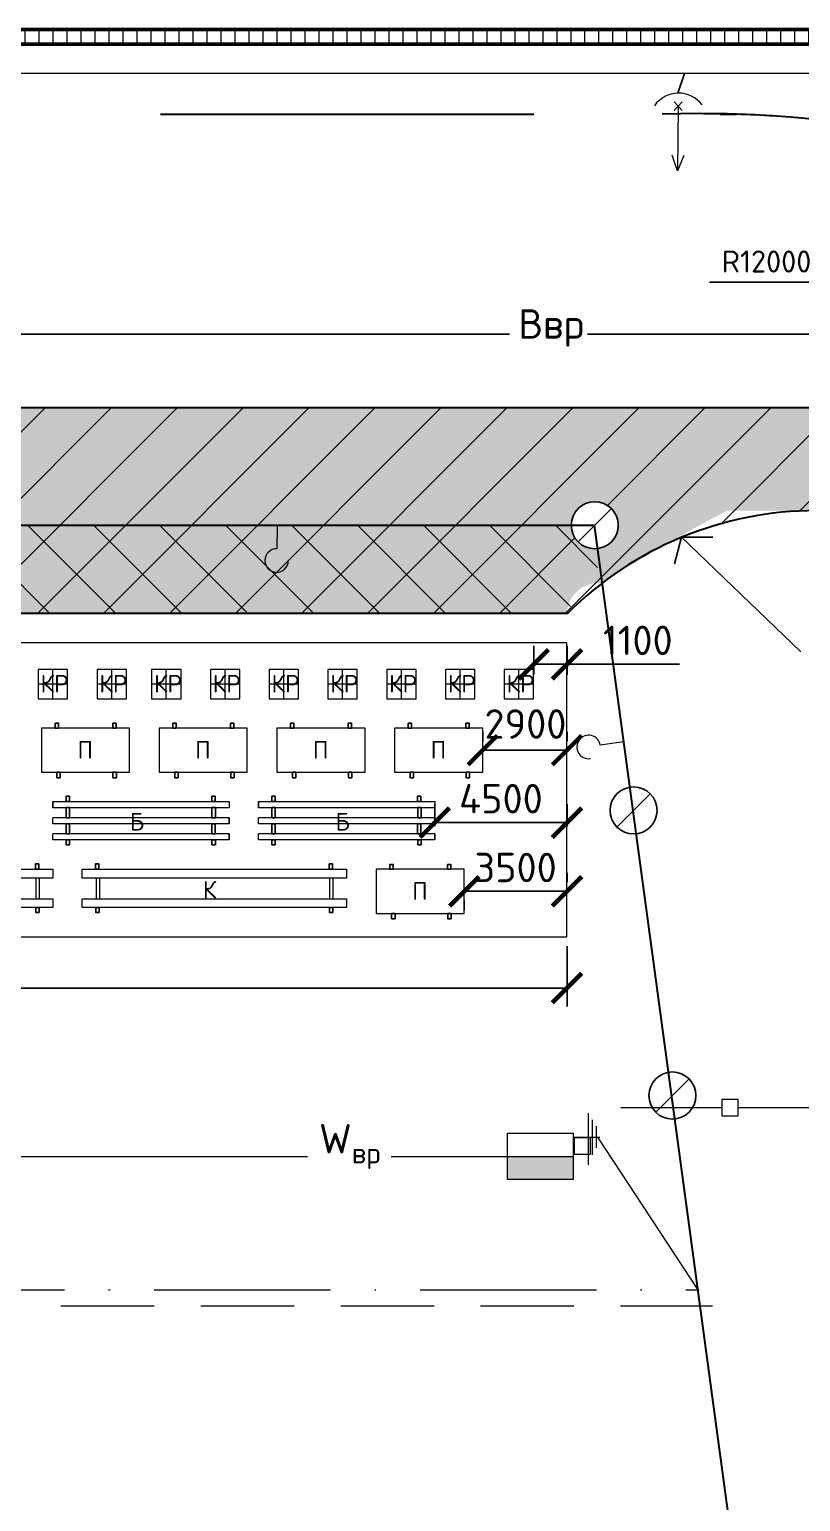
# Model space of a CAD drawing. Header units: millimetres. Extents: x -782 to 10910, y 3841 to 13237.
# Drawn here: x 7265.9 to 7318.4, y 7469.6 to 7569.8 of the extents above; entities that cross this region are included whole.
import ezdxf

# ---------------------------------------------------------------- set-up
doc = ezdxf.new("R2010")
doc.units = ezdxf.units.MM
doc.linetypes.add('ACAD_ISO10W100', pattern=[18, 12, -3, 0, -3])
doc.linetypes.add('штриховая2', pattern=[9.525, 6.35, -3.175])
doc.layers.add('1', color=7, linetype='Continuous')
doc.layers.add('красный', color=1, linetype='Continuous', lineweight=30)
doc.layers.add('Фасад толст', color=7, linetype='Continuous', lineweight=20)
doc.styles.add('2.5', font='isocpeur.ttf', dxfattribs={"height": 2})
doc.styles.add('Isocpeur', font='isocpeur.ttf')
doc.dimstyles.new('М500 стройгенп', dxfattribs={"dimtxt": 2, "dimasz": 2, "dimexe": 1.25, "dimexo": 0.625, "dimtad": 1, "dimlfac": 500, "dimtxsty": '2.5', "dimblk": 'ARCHTICK', "dimcen": 2.5, "dimadec": 0, "dimazin": 0, "dimtfac": 1, "dimtmove": 0, "dimatfit": 3, "dimfxl": 1, "dimarcsym": 0})
pattern_1 = [(50, (7700.4316, 2863.231), (4.5546167, -0.398477), [0.47625, -5.23875]), (355, (7700.4316, 2863.231), (-0.8810855, 4.776421), [0.381, -4.1910146]), (100.45144, (7700.811, 2863.198), (3.673531, 4.377944), [0.40475, -4.452256]), (46.1842, (7700.4316, 2864.501), (6.776976, -1.051058), [0.714375, -7.858125]), (96.63556, (7700.9964, 2864.4134), (5.935103, 6.185653), [0.607126, -6.67839]), (351.18415, (7700.4316, 2864.501), (5.935103, 6.185653), [0.571499, -6.286493]), (21, (7701.0666, 2864.1835), (3.7903598, -2.55663), [0.47625, -5.23875]), (326, (7701.0666, 2864.1835), (1.5450507, 4.604699), [0.381, -4.191]), (71.45144, (7701.3825, 2863.9704), (5.3354105, 2.0480692), [0.40475, -4.4522484]), (37.5, (7700.4316, 2863.231), (0.0772151, 2.11387597), [0, -4.1402, 0, -4.2545, 0, -4.206875]), (7.5, (7700.4316, 2863.231), (1.6704916, 2.5045144), [0, -2.4257, 0, -4.04495, 0, -1.603375]), (327.5, (7699.0156, 2863.231), (3.3897649, -0.1432186), [0, -1.5875, 0, -4.953, 0, -6.57225]), (317.5, (7698.3806, 2863.231), (3.7032295, 0.6356623), [0, -2.06375, 0, -3.2893, 0, -4.66725])]

# ---------------------------------------------------------------- blocks, each defined once
blk = doc.blocks.new('_ArchTick')
at = {"color": 0, "linetype": 'ByBlock', "const_width": 0.15}
blk.add_lwpolyline([(-0.5, -0.5), (0.5, 0.5)], dxfattribs=at)
blk = doc.blocks.new('*D333')
at = {"color": 0, "lineweight": -2, "transparency": 16777216}
for p, q in [((7302.49, 7511.76), (7302.49, 7512.39)), ((7295.5, 7511.14), (7302.49, 7511.14)), ((7295.5, 7510.51), (7295.5, 7509.89))]:
    blk.add_line(p, q, dxfattribs=at)
at = {"layer": 'Defpoints', "color": 0, "lineweight": 25, "transparency": 16777216}
for p in [(7295.5, 7511.14), (7302.49, 7511.14), (7302.49, 7511.14)]:
    blk.add_point(p, dxfattribs=at)
at = {"color": 0, "lineweight": -2, "transparency": 16777216, "xscale": 2, "yscale": 2, "zscale": 2, "rotation": 180}
blk.add_blockref('_ArchTick', (7295.5, 7511.14), dxfattribs=at)
at = {"color": 0, "lineweight": -2, "transparency": 16777216, "xscale": 2, "yscale": 2, "zscale": 2}
blk.add_blockref('_ArchTick', (7302.49, 7511.14), dxfattribs=at)
at = {"color": 0, "lineweight": 20, "transparency": 16777216, "insert": (7298.99, 7512.76), "char_height": 2, "attachment_point": 5, "style": '2.5'}
blk.add_mtext('3500', dxfattribs=at)
blk = doc.blocks.new('*D271')
at = {"color": 0, "lineweight": -2, "transparency": 16777216}
for p, q in [((7293.49, 7515.56), (7293.49, 7517.06)), ((7302.49, 7515.56), (7302.49, 7517.06)), ((7293.49, 7515.81), (7302.49, 7515.81))]:
    blk.add_line(p, q, dxfattribs=at)
at = {"layer": 'Defpoints', "color": 0, "lineweight": 25, "transparency": 16777216}
for p in [(7302.49, 7515.81), (7293.49, 7514.94), (7302.49, 7514.94)]:
    blk.add_point(p, dxfattribs=at)
at = {"color": 0, "lineweight": -2, "transparency": 16777216, "xscale": 2, "yscale": 2, "zscale": 2, "rotation": 180}
blk.add_blockref('_ArchTick', (7293.49, 7515.81), dxfattribs=at)
at = {"color": 0, "lineweight": -2, "transparency": 16777216, "xscale": 2, "yscale": 2, "zscale": 2}
blk.add_blockref('_ArchTick', (7302.49, 7515.81), dxfattribs=at)
at = {"color": 0, "lineweight": 20, "transparency": 16777216, "insert": (7297.99, 7517.44), "char_height": 2, "attachment_point": 5, "style": '2.5'}
blk.add_mtext('4500', dxfattribs=at)
blk = doc.blocks.new('*D334')
at = {"color": 0, "lineweight": -2, "transparency": 16777216}
for p, q in [((7296.75, 7521.36), (7296.75, 7521.99)), ((7302.49, 7521.36), (7302.49, 7521.99)), ((7296.75, 7520.74), (7302.49, 7520.74))]:
    blk.add_line(p, q, dxfattribs=at)
at = {"layer": 'Defpoints', "color": 0, "lineweight": 25, "transparency": 16777216}
for p in [(7296.75, 7520.74), (7302.49, 7520.74), (7302.49, 7520.74)]:
    blk.add_point(p, dxfattribs=at)
at = {"color": 0, "lineweight": -2, "transparency": 16777216, "xscale": 2, "yscale": 2, "zscale": 2, "rotation": 180}
blk.add_blockref('_ArchTick', (7296.75, 7520.74), dxfattribs=at)
at = {"color": 0, "lineweight": -2, "transparency": 16777216, "xscale": 2, "yscale": 2, "zscale": 2}
blk.add_blockref('_ArchTick', (7302.49, 7520.74), dxfattribs=at)
at = {"color": 0, "lineweight": 20, "transparency": 16777216, "insert": (7299.66, 7522.52), "char_height": 2, "attachment_point": 5, "style": '2.5'}
blk.add_mtext('2900', dxfattribs=at)
blk = doc.blocks.new('*D335')
at = {"color": 0, "lineweight": -2, "transparency": 16777216}
for p, q in [((7300.22, 7525.86), (7300.22, 7527.83)), ((7302.49, 7525.86), (7302.49, 7527.83)), ((7300.22, 7526.58), (7302.49, 7526.58)), ((7302.49, 7526.58), (7310.14, 7526.58))]:
    blk.add_line(p, q, dxfattribs=at)
at = {"layer": 'Defpoints', "color": 0, "lineweight": 25, "transparency": 16777216}
for p in [(7302.49, 7526.58), (7300.22, 7525.24), (7302.49, 7525.24)]:
    blk.add_point(p, dxfattribs=at)
at = {"color": 0, "lineweight": -2, "transparency": 16777216, "xscale": 2, "yscale": 2, "zscale": 2, "rotation": 180}
blk.add_blockref('_ArchTick', (7300.22, 7526.58), dxfattribs=at)
at = {"color": 0, "lineweight": -2, "transparency": 16777216, "xscale": 2, "yscale": 2, "zscale": 2}
blk.add_blockref('_ArchTick', (7302.49, 7526.58), dxfattribs=at)
at = {"color": 0, "lineweight": 20, "transparency": 16777216, "insert": (7307.31, 7528.21), "char_height": 2, "attachment_point": 5, "style": '2.5'}
blk.add_mtext('1100', dxfattribs=at)
blk = doc.blocks.new('*D337')
at = {"color": 0, "lineweight": -2, "transparency": 16777216}
for p, q in [((7120.49, 7507.41), (7120.49, 7503.31)), ((7302.49, 7507.41), (7302.49, 7503.31)), ((7120.49, 7504.56), (7302.49, 7504.56))]:
    blk.add_line(p, q, dxfattribs=at)
at = {"layer": 'Defpoints', "color": 0, "lineweight": 25, "transparency": 16777216}
for p in [(7120.49, 7508.04), (7302.49, 7508.04), (7302.49, 7504.56)]:
    blk.add_point(p, dxfattribs=at)
at = {"color": 0, "lineweight": -2, "transparency": 16777216, "xscale": 2, "yscale": 2, "zscale": 2, "rotation": 180}
blk.add_blockref('_ArchTick', (7120.49, 7504.56), dxfattribs=at)
at = {"color": 0, "lineweight": -2, "transparency": 16777216, "xscale": 2, "yscale": 2, "zscale": 2}
blk.add_blockref('_ArchTick', (7302.49, 7504.56), dxfattribs=at)
at = {"color": 0, "lineweight": 20, "transparency": 16777216, "insert": (7211.49, 7506.18), "char_height": 2, "attachment_point": 5, "style": '2.5'}
blk.add_mtext('91000', dxfattribs=at)

msp = doc.modelspace()

# ---------------------------------------------------------------- hatches: boundary and pattern name
at = {"lineweight": 20}
h = msp.add_hatch(dxfattribs=at)
h.set_pattern_fill('ANSI31', color=256, scale=0.3, angle=45)
h.set_pattern_definition([(90, (4875.7906, 4237.0282), (-0.9525, 2e-16), [])])
h.paths.add_polyline_path([(7387.078177, 7569.767246), (7386.078177, 7569.767246), (7055.485539, 7569.767246), (7056.485539, 7568.767246), (7386.078177, 7568.767246)])
h.paths.add_polyline_path([(7386.078177, 7296.824293), (7056.485539, 7296.824293), (7055.485539, 7295.824293), (7387.078177, 7295.824293)])
at = {"lineweight": 25}
h = msp.add_hatch(dxfattribs=at)
h.set_pattern_fill('AR-CONC', color=256, scale=0.025)
h.set_pattern_definition(pattern_1)
edge = h.paths.add_edge_path()
edge.add_line((7347.427992, 7550.038405), (7331.427992, 7550.038405))
edge.add_arc((7321.035687, 7556.038405), 12, 322.94344259, 330, ccw=False)
edge.add_line((7330.61218, 7548.807168), (7332.206459, 7537.038405))
edge.add_line((7332.206459, 7537.038405), (7337.053851, 7537.038405))
edge.add_line((7337.053851, 7537.038405), (7384.078177, 7537.038405))
edge.add_line((7384.078177, 7537.038405), (7384.078177, 7544.038405))
edge.add_line((7384.078177, 7544.038405), (7381.073914, 7544.038405))
edge.add_line((7381.073914, 7544.038405), (7357.820297, 7544.038405))
edge.add_arc((7357.820297, 7556.038405), 12, 210, 270, ccw=False)
edge = h.paths.add_edge_path()
edge.add_arc((7321.035687, 7556.038405), 12, 270, 322.94344259, ccw=False)
edge.add_line((7321.035687, 7544.038405), (7091.688057, 7544.038405))
edge.add_line((7091.688057, 7544.038405), (7090.731097, 7537.038405))
edge.add_line((7090.731097, 7537.038405), (7109.57658, 7537.038405))
edge.add_arc((7109.57658, 7525.038018), 12.000386, 43.87205531, 90, ccw=False)
edge.add_line((7118.227528, 7533.35489), (7118.37767, 7534.453152))
edge.add_arc((7118.594388, 7536.038405), 1.599997, 180, 262.21542913, ccw=False)
edge.add_arc((7118.594388, 7536.038405), 1.599997, 0, 180, ccw=False)
edge.add_line((7120.194385, 7536.038405), (7302.776693, 7536.038405))
edge.add_arc((7304.376691, 7536.038405), 1.599997, 0, 180, ccw=False)
edge.add_arc((7304.376691, 7536.038405), 1.599997, -83.51900907, 0, ccw=False)
edge.add_line((7304.557288, 7534.448632), (7304.875257, 7532.10143))
edge.add_arc((7314.642168, 7526.632493), 11.19383, 68.24656364, 150.75355209, ccw=False)
edge.add_line((7318.790748, 7537.02918), (7332.206459, 7537.038405))
edge.add_line((7332.206459, 7537.038405), (7330.61218, 7548.807168))
edge = h.paths.add_edge_path(flags=16)
edge.add_arc((7096.894983, 7538.165963), 0.16, 0, 360)
h.paths.add_polyline_path([(7232.360334, 7535.440804), (7232.360334, 7542.040804), (7227.560334, 7542.040804), (7227.560334, 7535.440804)], flags=17)
h = msp.add_hatch(dxfattribs=at)
h.set_pattern_fill('ANSI31', color=256)
h.set_pattern_definition([(45, (7700.4316, 2863.231), (-2.245064, 2.245064), [])])
h.paths.add_polyline_path([(7332.239982, 7327.038405), (7326.703297, 7327.038405), (7326.703297, 7320.038405), (7331.283022, 7320.038405)])
h.paths.add_polyline_path([(7304.592886, 7329.623728), (7304.906338, 7331.922209, -0.0335310045), (7302.485539, 7334.038405), (7120.485539, 7334.038405, -0.033546474), (7118.063561, 7331.921309), (7118.37767, 7329.623657, -0.4545915319), (7120.194385, 7328.038405), (7302.776693, 7328.038405, -0.4544922049)])
h.paths.add_polyline_path([(7330.682975, 7548.284564), (7329.603499, 7548.391863, -0.0973202351), (7321.432748, 7544.044975), (7091.688062, 7544.038439), (7090.592876, 7536.027341, -0.0717378836), (7097.369484, 7537.038124), (7103.514977, 7537.067842, -0.1642697528), (7118.063561, 7532.1555), (7118.37767, 7534.453152, -0.3749564439), (7116.994391, 7536.038405, -1), (7120.194385, 7536.038405), (7302.776693, 7536.038405, -1), (7305.976688, 7536.038405, -0.3814580014), (7304.557288, 7534.448632), (7304.875257, 7532.10143, -0.1647039981), (7319.456102, 7537.038405), (7332.206459, 7537.038405)])
h.paths.add_polyline_path([(7096.734983, 7538.165963, -1), (7097.054983, 7538.165963, -1)], flags=16)
h.paths.add_polyline_path([(7304.557288, 7534.448632, -0.4477457859), (7302.776693, 7536.038405), (7120.194385, 7536.038405, -0.4545915319), (7118.37767, 7534.453152), (7118.063561, 7532.1555, -0.033546474), (7120.485539, 7530.038405), (7302.515459, 7530.038835, -0.0326823464), (7304.875257, 7532.10143)])
h.paths.add_polyline_path([(7232.360334, 7535.440804), (7232.360334, 7542.040804), (7227.560334, 7542.040804), (7227.560334, 7535.440804)], flags=24)
h.paths.add_polyline_path([(7232.360334, 7528.092303), (7232.360334, 7534.692303), (7227.560334, 7534.692303), (7227.560334, 7528.092303)], flags=9)
h.paths.add_polyline_path([(7132.422693, 7528.363405), (7138.622693, 7528.363405), (7138.622693, 7533.163405), (7132.422693, 7533.163405)], flags=9)
at = {"lineweight": 20}
h = msp.add_hatch(dxfattribs=at)
h.set_pattern_fill('AR-CONC', color=256, scale=0.025)
h.set_pattern_definition(pattern_1)
h.paths.add_polyline_path([(7384.078177, 7327.038405), (7332.239982, 7327.038405), (7331.283022, 7320.038405), (7384.078177, 7320.038405)])
edge = h.paths.add_edge_path()
edge.add_line((7332.239982, 7327.038405), (7313.394499, 7327.038405))
edge.add_arc((7313.394499, 7339.038791), 12.000386, 223.86662461, 270, ccw=False)
edge.add_line((7304.742762, 7330.722739), (7304.592886, 7329.623728))
edge.add_arc((7304.376691, 7328.038405), 1.599997, 0, 82.23429528, ccw=False)
edge.add_arc((7304.376691, 7328.038405), 1.599997, -180, 0, ccw=False)
edge.add_line((7302.776693, 7328.038405), (7120.194385, 7328.038405))
edge.add_arc((7118.594388, 7328.038405), 1.599997, -180, 0, ccw=False)
edge.add_arc((7118.594388, 7328.038405), 1.599997, 97.78457087, 180, ccw=False)
edge.add_line((7118.37767, 7329.623657), (7118.227528, 7330.721919))
edge.add_arc((7109.57658, 7339.038791), 12.000386, 270, 316.12794469, ccw=False)
edge.add_line((7109.57658, 7327.038405), (7090.731097, 7327.038405))
edge.add_line((7090.731097, 7327.038405), (7091.688057, 7320.038405))
edge.add_line((7091.688057, 7320.038405), (7331.283022, 7320.038405))
edge.add_line((7331.283022, 7320.038405), (7332.239982, 7327.038405))
edge = h.paths.add_edge_path()
edge.add_arc((7313.394499, 7339.038791), 12.000386, 204.62550124, 223.86662461, ccw=False)
edge.add_line((7302.485539, 7334.038405), (7209.73779, 7334.038405))
edge.add_arc((7208.603897, 7334.431193), 1.199998, 199.10645728, 340.89354272, ccw=False)
edge.add_line((7207.470005, 7334.038405), (7120.485539, 7334.038405))
edge.add_arc((7109.57658, 7339.038791), 12.000386, 316.12794469, 335.37449876, ccw=False)
edge.add_line((7118.227528, 7330.721919), (7118.37767, 7329.623657))
edge.add_arc((7118.594388, 7328.038405), 1.599997, 0, 97.78457087, ccw=False)
edge.add_line((7120.194385, 7328.038405), (7302.776693, 7328.038405))
edge.add_arc((7304.376691, 7328.038405), 1.599997, 82.23429528, 180, ccw=False)
edge.add_line((7304.592886, 7329.623728), (7304.742762, 7330.722739))
edge = h.paths.add_edge_path()
edge.add_line((7331.25819, 7544.038405), (7091.688057, 7544.038405))
edge.add_line((7091.688057, 7544.038405), (7090.731097, 7537.038405))
edge.add_line((7090.731097, 7537.038405), (7109.57658, 7537.038405))
edge.add_arc((7109.57658, 7525.038018), 12.000386, 43.87205531, 90, ccw=False)
edge.add_line((7118.227528, 7533.35489), (7118.37767, 7534.453152))
edge.add_arc((7118.594388, 7536.038405), 1.599997, 180, 262.21542913, ccw=False)
edge.add_arc((7118.594388, 7536.038405), 1.599997, 0, 180, ccw=False)
edge.add_line((7120.194385, 7536.038405), (7302.776693, 7536.038405))
edge.add_arc((7304.376691, 7536.038405), 1.599997, 0, 180, ccw=False)
edge.add_arc((7304.376691, 7536.038405), 1.599997, -83.51900907, 0, ccw=False)
edge.add_line((7304.557288, 7534.448632), (7304.875257, 7532.10143))
edge.add_arc((7364.317017, 7439.347623), 110.1662, 117.53133097, 122.65399107, ccw=False)
edge.add_line((7313.394499, 7537.038405), (7332.206459, 7537.038405))
edge.add_line((7332.206459, 7537.038405), (7331.25819, 7544.038405))
edge = h.paths.add_edge_path()
edge.add_line((7091.688057, 7544.038405), (7082.437162, 7544.038405))
edge.add_line((7082.437162, 7544.038405), (7082.441275, 7536.645836))
edge.add_arc((7085.485539, 7525.038405), 12, 90, 104.69589657, ccw=False)
edge.add_line((7085.485539, 7537.038405), (7090.731097, 7537.038405))
edge.add_line((7090.731097, 7537.038405), (7091.688057, 7544.038405))
edge = h.paths.add_edge_path()
edge.add_line((7304.875257, 7532.10143), (7304.557288, 7534.448632))
edge.add_arc((7304.376691, 7536.038405), 1.599997, 180, 276.48099093, ccw=False)
edge.add_line((7302.776693, 7536.038405), (7120.194385, 7536.038405))
edge.add_arc((7118.594388, 7536.038405), 1.599997, -97.78457087, 0, ccw=False)
edge.add_line((7118.37767, 7534.453152), (7118.227528, 7533.35489))
edge.add_arc((7109.57658, 7525.038018), 12.000386, 24.62550124, 43.87205531, ccw=False)
edge.add_line((7120.485539, 7530.038405), (7205.095409, 7530.038405))
edge.add_arc((7205.681386, 7528.991206), 1.199998, 60.7700888, 119.2299112, ccw=False)
edge.add_line((7206.267363, 7530.038405), (7302.485539, 7530.038405))
edge.add_arc((7304.625807, 7529.974798), 2.141212, 83.30987815, 178.29773268, ccw=False)
h.paths.add_polyline_path([(7206.43408, 7529.323169), (7209.674074, 7529.323169), (7209.674074, 7530.038405), (7206.43408, 7530.038405)])
h.paths.add_polyline_path([(7332.206459, 7537.038405), (7384.078177, 7537.038405), (7384.078177, 7544.038405), (7331.25819, 7544.038405)])
edge = h.paths.add_edge_path()
edge.add_arc((7090.485539, 7520.038405), 24, 109.59180627, 180)
edge.add_line((7066.485539, 7520.038405), (7066.485539, 7344.038405))
edge.add_arc((7090.485539, 7344.038405), 24, 180, 270)
edge.add_line((7090.485539, 7320.038405), (7091.688057, 7320.038405))
edge.add_line((7091.688057, 7320.038405), (7090.731097, 7327.038405))
edge.add_line((7090.731097, 7327.038405), (7085.485539, 7327.038405))
edge.add_arc((7062.514977, 7316.067842), 25.455844, 25.52877937, 64.47122063)
edge.add_line((7073.485539, 7339.038405), (7073.485539, 7525.038405))
edge.add_arc((7085.485539, 7525.038405), 12, 104.69589657, 180, ccw=False)
edge.add_line((7082.441275, 7536.645836), (7082.437935, 7542.648935))
at = {"lineweight": 25}
h = msp.add_hatch(dxfattribs=at)
h.set_pattern_fill('AR-CONC', color=256, scale=0.025)
h.set_pattern_definition(pattern_1)
h.paths.add_polyline_path([(7116.994391, 7328.038405, -0.3749564439), (7118.37767, 7329.623657), (7118.227528, 7330.721919, -0.2040337377), (7109.57658, 7327.038405), (7097.485539, 7327.038405, -0.0729531305), (7090.592876, 7328.049468), (7091.688057, 7320.038405), (7325.203297, 7320.038405), (7325.203297, 7327.038405), (7313.394499, 7327.038405, -0.077886135), (7309.723201, 7327.613781), (7305.971666, 7327.911731, -0.9611377805), (7302.776693, 7328.038405), (7120.194385, 7328.038405, -1)])
h.paths.add_polyline_path([(7066.91693, 7412.104554), (7073.51693, 7412.104554), (7073.51693, 7416.904554), (7066.91693, 7416.904554)], flags=24)
h.paths.add_polyline_path([(7068.410539, 7342.937114), (7075.010539, 7342.937114), (7075.010539, 7347.737114), (7068.410539, 7347.737114)], flags=24)
h.paths.add_polyline_path([(7066.298578, 7464.074933), (7069.988572, 7464.074933), (7069.988572, 7468.394926), (7066.298578, 7468.394926)], flags=9)
h.paths.add_polyline_path([(7232.360334, 7321.136005), (7232.360334, 7327.736005), (7227.560334, 7327.736005), (7227.560334, 7321.136005)], flags=24)
edge = h.paths.add_edge_path()
edge.add_arc((7090.485539, 7520.038405), 24, 109.59160183, 180)
edge.add_line((7066.485539, 7520.038405), (7066.485539, 7344.038405))
edge.add_arc((7090.485539, 7344.038405), 24, 180, 270)
edge.add_line((7090.485539, 7320.038405), (7091.688057, 7320.038405))
edge.add_line((7091.688057, 7320.038405), (7090.731097, 7327.038405))
edge.add_line((7090.731097, 7327.038405), (7090.592876, 7328.049468))
edge.add_arc((7097.485539, 7351.038405), 24, 180, 253.30994122, ccw=False)
edge.add_line((7073.485539, 7351.038405), (7073.485539, 7525.038405))
edge.add_arc((7085.485539, 7525.038405), 12, 104.69537151, 180, ccw=False)
edge.add_line((7082.441382, 7536.645864), (7082.438016, 7542.648963))
at = {"lineweight": 20}
h = msp.add_hatch(dxfattribs=at)
h.set_pattern_fill('ANSI31', color=256, angle=90)
h.set_pattern_definition([(135, (4875.7906, 4237.0282), (-2.245064, -2.245064), [])])
h.paths.add_polyline_path([(7120.485539, 7334.038405, -0.0841769125), (7118.227528, 7330.721919), (7118.37767, 7329.623657, -0.4545915319), (7120.194385, 7328.038405), (7302.776693, 7328.038405, -0.4544922049), (7304.592886, 7329.623728), (7304.742762, 7330.722739, -0.0841530487), (7302.485539, 7334.038405), (7209.73779, 7334.038405, -0.7118923099), (7207.470005, 7334.038405)])
h.paths.add_polyline_path([(7120.194385, 7536.038405, -0.4545915319), (7118.37767, 7534.453152), (7118.227528, 7533.35489, -0.0841769125), (7120.485539, 7530.038405), (7205.095409, 7530.038405, -0.2607592433), (7206.267363, 7530.038405), (7302.485539, 7530.038405, -0.0831645539), (7304.710176, 7533.320035), (7304.557288, 7534.448632, -0.4477457859), (7302.776693, 7536.038405)])
h.paths.add_polyline_path([(7206.436463, 7529.383558), (7211.836463, 7529.383558), (7211.836463, 7534.183558), (7206.436463, 7534.183558)], flags=9)
h.paths.add_polyline_path([(7340.141114, 7528.737472), (7345.141114, 7528.737472), (7345.141114, 7533.537472), (7340.141114, 7533.537472)], flags=9)
at = {"layer": 'Фасад толст', "lineweight": 15}
msp.add_hatch(color=1, dxfattribs=at).paths.add_polyline_path([(7302.912196, 7493.108141), (7298.428699, 7493.108141), (7298.428699, 7491.538405), (7302.912196, 7491.538405)])

# ---------------------------------------------------------------- linework, layer by layer
at = {"lineweight": 50}
msp.add_line((7055.485539, 7569.767246), (7386.078177, 7569.767246), dxfattribs=at)
at = {"color": 240, "lineweight": 20, "true_color": 0xed1f24}
for p, q in [((7384.078177, 7566.7672), (7220.955593, 7566.7672)), ((7304.559097, 7494.405372), (7311.386213, 7484.038405)), ((7082.545729, 7493.108141), (7284.828348, 7493.108141)), ((7290.516002, 7493.108141), (7300.230329, 7493.108141))]:
    msp.add_line(p, q, dxfattribs=at)
at = {"color": 1, "lineweight": 25}
msp.add_line((7310.042582, 7565.432495), (7310.485524, 7566.7672), dxfattribs=at)
at = {"linetype": 'штриховая2', "lineweight": 30, "ltscale": 4}
msp.add_line((7122.42223, 7564.038405), (7314.029439, 7563.997948), dxfattribs=at)
at = {"lineweight": 25}
for p, q in [((7320.644434, 7552.581025), (7312.189646, 7552.581025)), ((7305.50806, 7537.169773), (7303.245322, 7534.907036)), ((7304.376691, 7536.038405), (7305.50806, 7537.169773)), ((7310.291232, 7535.219594), (7309.806658, 7533.411137)), ((7318.407023, 7527.43954), (7310.291232, 7535.219594)), ((7310.291232, 7535.219594), (7312.406871, 7535.219594)), ((7308.153032, 7517.77467), (7305.890294, 7515.511933)), ((7307.021663, 7516.643302), (7308.153032, 7517.77467)), ((7310.798005, 7498.379567), (7308.535267, 7496.11683)), ((7309.666636, 7497.248198), (7310.798005, 7498.379567))]:
    msp.add_line(p, q, dxfattribs=at)
at = {"color": 5, "lineweight": 25}
for p, q in [((7185.597668, 7549.038405), (7298.568419, 7549.038405)), ((7303.876216, 7549.038405), (7321.899008, 7549.038405))]:
    msp.add_line(p, q, dxfattribs=at)
at = {"lineweight": 30}
for p, q in [((7090.485539, 7544.038405), (7321.432748, 7544.044975)), ((7118.594388, 7536.038405), (7304.376691, 7536.038405)), ((7304.341926, 7536.038405), (7318.368517, 7432.49595)), ((7302.515459, 7530.038835), (7120.485539, 7530.038405))]:
    msp.add_line(p, q, dxfattribs=at)
at = {"lineweight": 13}
for p, q in [((7282.754413, 7536.038405), (7282.731378, 7534.438573)), ((7266.49758, 7526.238401), (7266.49758, 7524.238405)), ((7268.497577, 7526.238401), (7266.49758, 7526.238401)), ((7267.497578, 7524.238405), (7267.497578, 7526.238401)), ((7268.497577, 7524.238405), (7268.497577, 7526.238401)), ((7270.497577, 7526.238401), (7270.497577, 7524.238405)), ((7272.497573, 7526.238401), (7270.497577, 7526.238401)), ((7271.497575, 7524.238405), (7271.497575, 7526.238401)), ((7272.497573, 7524.238405), (7272.497573, 7526.238401)), ((7274.215553, 7526.238401), (7274.215553, 7524.238405)), ((7276.21555, 7526.238401), (7274.215553, 7526.238401)), ((7275.215551, 7524.238405), (7275.215551, 7526.238401)), ((7276.21555, 7524.238405), (7276.21555, 7526.238401)), ((7278.21555, 7526.238401), (7278.21555, 7524.238405)), ((7280.215546, 7526.238401), (7278.21555, 7526.238401)), ((7279.215548, 7524.238405), (7279.215548, 7526.238401)), ((7280.215546, 7524.238405), (7280.215546, 7526.238401)), ((7282.215546, 7526.238401), (7282.215546, 7524.238405)), ((7284.215543, 7526.238401), (7282.215546, 7526.238401)), ((7283.215545, 7524.238405), (7283.215545, 7526.238401)), ((7284.215543, 7524.238405), (7284.215543, 7526.238401)), ((7286.215543, 7526.238401), (7286.215543, 7524.238405)), ((7288.21554, 7526.238401), (7286.215543, 7526.238401)), ((7287.215541, 7524.238405), (7287.215541, 7526.238401)), ((7288.21554, 7524.238405), (7288.21554, 7526.238401)), ((7290.21554, 7526.238401), (7290.21554, 7524.238405)), ((7292.215536, 7526.238401), (7290.21554, 7526.238401)), ((7291.215538, 7524.238405), (7291.215538, 7526.238401)), ((7292.215536, 7524.238405), (7292.215536, 7526.238401)), ((7294.215536, 7526.238401), (7294.215536, 7524.238405)), ((7296.215533, 7526.238401), (7294.215536, 7526.238401)), ((7295.215535, 7524.238405), (7295.215535, 7526.238401)), ((7296.215533, 7524.238405), (7296.215533, 7526.238401)), ((7298.215533, 7526.238401), (7298.215533, 7524.238405)), ((7300.21553, 7526.238401), (7298.215533, 7526.238401)), ((7299.215531, 7524.238405), (7299.215531, 7526.238401)), ((7300.21553, 7524.238405), (7300.21553, 7526.238401)), ((7268.497577, 7525.238403), (7266.49758, 7525.238403)), ((7272.497573, 7525.238403), (7270.497577, 7525.238403)), ((7276.21555, 7525.238403), (7274.215553, 7525.238403)), ((7280.215546, 7525.238403), (7278.21555, 7525.238403)), ((7284.215543, 7525.238403), (7282.215546, 7525.238403)), ((7288.21554, 7525.238403), (7286.215543, 7525.238403)), ((7292.215536, 7525.238403), (7290.21554, 7525.238403)), ((7296.215533, 7525.238403), (7294.215536, 7525.238403)), ((7300.21553, 7525.238403), (7298.215533, 7525.238403)), ((7266.49758, 7524.238405), (7268.497577, 7524.238405)), ((7270.497577, 7524.238405), (7272.497573, 7524.238405)), ((7274.215553, 7524.238405), (7276.21555, 7524.238405)), ((7278.21555, 7524.238405), (7280.215546, 7524.238405)), ((7282.215546, 7524.238405), (7284.215543, 7524.238405)), ((7286.215543, 7524.238405), (7288.21554, 7524.238405)), ((7290.21554, 7524.238405), (7292.215536, 7524.238405)), ((7294.215536, 7524.238405), (7296.215533, 7524.238405)), ((7298.215533, 7524.238405), (7300.21553, 7524.238405)), ((7306.337797, 7521.305149), (7304.755052, 7521.070822)), ((7314.145165, 7496.986348), (7313.025167, 7496.986348)), ((7314.145165, 7496.986348), (7313.025167, 7496.986348)), ((7313.025167, 7496.986348), (7313.025167, 7495.86635)), ((7314.145165, 7495.86635), (7314.145165, 7496.986348)), ((7314.145165, 7495.86635), (7314.145165, 7496.986348)), ((7313.025167, 7495.86635), (7314.145165, 7495.86635)), ((7313.025167, 7495.86635), (7314.145165, 7495.86635)), ((7304.087352, 7494.374975), (7302.967354, 7494.374975)), ((7302.967354, 7494.374975), (7302.967354, 7493.254977)), ((7304.087352, 7493.254977), (7304.087352, 7494.374975)), ((7302.967354, 7493.254977), (7304.087352, 7493.254977))]:
    msp.add_line(p, q, dxfattribs=at)
at = {"lineweight": 20}
for p, q in [((7302.485539, 7528.038405), (7120.485539, 7528.038405)), ((7302.485539, 7528.038405), (7120.485539, 7528.038405)), ((7302.485539, 7508.038405), (7302.485539, 7528.038405)), ((7302.485539, 7508.038405), (7302.485539, 7528.038405)), ((7272.716591, 7522.238405), (7266.716591, 7522.238405)), ((7266.716591, 7522.238405), (7266.716591, 7519.238405)), ((7272.716591, 7519.238405), (7272.716591, 7522.238405)), ((7280.728751, 7522.238405), (7274.728751, 7522.238405)), ((7274.728751, 7522.238405), (7274.728751, 7519.238405)), ((7280.728751, 7519.238405), (7280.728751, 7522.238405)), ((7288.740912, 7522.238405), (7282.740912, 7522.238405)), ((7282.740912, 7522.238405), (7282.740912, 7519.238405)), ((7288.740912, 7519.238405), (7288.740912, 7522.238405)), ((7296.753073, 7522.238405), (7290.753073, 7522.238405)), ((7290.753073, 7522.238405), (7290.753073, 7519.238405)), ((7296.753073, 7519.238405), (7296.753073, 7522.238405)), ((7266.716591, 7519.238405), (7272.716591, 7519.238405)), ((7274.728751, 7519.238405), (7280.728751, 7519.238405)), ((7282.740912, 7519.238405), (7288.740912, 7519.238405)), ((7290.753073, 7519.238405), (7296.753073, 7519.238405)), ((7267.485539, 7517.238405), (7279.485539, 7517.238405)), ((7267.485539, 7516.824045), (7267.485539, 7517.238405)), ((7267.485539, 7517.238405), (7267.485539, 7516.838405)), ((7267.485539, 7516.838405), (7279.485539, 7516.838405)), ((7279.485539, 7517.238405), (7279.485539, 7516.838405)), ((7281.485539, 7517.238405), (7293.485539, 7517.238405)), ((7281.485539, 7516.824045), (7281.485539, 7517.238405)), ((7281.485539, 7517.238405), (7281.485539, 7516.838405)), ((7281.485539, 7516.838405), (7293.485539, 7516.838405)), ((7293.485539, 7517.238405), (7293.485539, 7516.838405)), ((7267.485539, 7515.738405), (7267.485539, 7516.138405)), ((7279.485539, 7516.138405), (7267.485539, 7516.138405)), ((7279.485539, 7515.738405), (7267.485539, 7515.738405)), ((7279.485539, 7516.138405), (7279.485539, 7515.738405)), ((7279.485539, 7515.738405), (7279.485539, 7516.138405)), ((7281.485539, 7515.738405), (7281.485539, 7516.138405)), ((7293.485539, 7516.138405), (7281.485539, 7516.138405)), ((7293.485539, 7515.738405), (7281.485539, 7515.738405)), ((7293.485539, 7516.138405), (7293.485539, 7515.738405)), ((7293.485539, 7515.738405), (7293.485539, 7516.138405)), ((7267.485539, 7514.638405), (7267.485539, 7515.038405)), ((7279.485539, 7515.038405), (7267.485539, 7515.038405)), ((7279.485539, 7514.638405), (7267.485539, 7514.638405)), ((7279.485539, 7515.038405), (7279.485539, 7514.638405)), ((7279.485539, 7514.638405), (7279.485539, 7515.038405)), ((7281.485539, 7514.638405), (7281.485539, 7515.038405)), ((7293.485539, 7515.038405), (7281.485539, 7515.038405)), ((7293.485539, 7514.638405), (7281.485539, 7514.638405)), ((7293.485539, 7515.038405), (7293.485539, 7514.638405)), ((7293.485539, 7514.638405), (7293.485539, 7515.038405)), ((7249.485539, 7512.638405), (7267.485539, 7512.638405)), ((7267.485539, 7512.638405), (7267.485539, 7512.038405)), ((7269.485539, 7512.638405), (7287.485539, 7512.638405)), ((7269.485539, 7512.038405), (7269.485539, 7512.638405)), ((7287.485539, 7512.638405), (7287.485539, 7512.038405)), ((7295.4977, 7512.638405), (7289.4977, 7512.638405)), ((7289.4977, 7512.638405), (7289.4977, 7509.638405)), ((7295.4977, 7509.638405), (7295.4977, 7512.638405)), ((7267.485539, 7512.038405), (7249.485539, 7512.038405)), ((7266.323841, 7512.038405), (7266.323841, 7510.638405)), ((7266.551679, 7512.038405), (7266.551679, 7510.638405)), ((7287.485539, 7512.038405), (7269.485539, 7512.038405)), ((7270.44438, 7512.038405), (7270.44438, 7510.638405)), ((7270.672217, 7512.038405), (7270.672217, 7510.638405)), ((7286.323841, 7512.038405), (7286.323841, 7510.638405)), ((7286.551679, 7512.038405), (7286.551679, 7510.638405)), ((7249.485539, 7510.638405), (7267.485539, 7510.638405)), ((7267.485539, 7510.638405), (7267.485539, 7510.038405)), ((7269.485539, 7510.638405), (7287.485539, 7510.638405)), ((7269.485539, 7510.038405), (7269.485539, 7510.638405)), ((7287.485539, 7510.638405), (7287.485539, 7510.038405)), ((7267.485539, 7510.038405), (7249.485539, 7510.038405)), ((7287.485539, 7510.038405), (7269.485539, 7510.038405)), ((7289.4977, 7509.638405), (7295.4977, 7509.638405)), ((7120.485539, 7508.038405), (7302.485539, 7508.038405)), ((7120.485539, 7508.038405), (7302.485539, 7508.038405)), ((7306.145178, 7496.426349), (7313.025167, 7496.426349)), ((7314.145165, 7496.426349), (7323.425473, 7496.426349))]:
    msp.add_line(p, q, dxfattribs=at)
at = {"linetype": 'ACAD_ISO10W100', "lineweight": 20}
msp.add_line((7111.485539, 7484.038405), (7311.485539, 7484.038405), dxfattribs=at)
at = {"linetype": 'штриховая2', "lineweight": 20}
msp.add_line((7096.585539, 7482.938405), (7312.385539, 7482.938405), dxfattribs=at)
at = {"lineweight": 50}
msp.add_lwpolyline([(7386.078177, 7320.038405), (7386.078177, 7296.824293), (7056.485539, 7296.824293), (7056.485539, 7568.767246), (7386.078177, 7568.767246), (7386.078177, 7544.038405)], dxfattribs=at)
at = {"linetype": 'Continuous'}
for points in [[(7267.650452, 7522.571414), (7267.878289, 7522.571414), (7267.878289, 7522.238405), (7267.650452, 7522.238405)], [(7271.568418, 7522.571414), (7271.796256, 7522.571414), (7271.796256, 7522.238405), (7271.568418, 7522.238405)], [(7275.662612, 7522.571414), (7275.89045, 7522.571414), (7275.89045, 7522.238405), (7275.662612, 7522.238405)], [(7279.580579, 7522.571414), (7279.808416, 7522.571414), (7279.808416, 7522.238405), (7279.580579, 7522.238405)], [(7283.674773, 7522.571414), (7283.90261, 7522.571414), (7283.90261, 7522.238405), (7283.674773, 7522.238405)], [(7287.59274, 7522.571414), (7287.820577, 7522.571414), (7287.820577, 7522.238405), (7287.59274, 7522.238405)], [(7291.686934, 7522.571414), (7291.914771, 7522.571414), (7291.914771, 7522.238405), (7291.686934, 7522.238405)], [(7295.6049, 7522.571414), (7295.832738, 7522.571414), (7295.832738, 7522.238405), (7295.6049, 7522.238405)], [(7267.772036, 7519.238405), (7267.999873, 7519.238405), (7267.999873, 7518.868923), (7267.772036, 7518.868923)], [(7271.584676, 7519.238405), (7271.812514, 7519.238405), (7271.812514, 7518.868923), (7271.584676, 7518.868923)], [(7275.784196, 7519.238405), (7276.012034, 7519.238405), (7276.012034, 7518.868923), (7275.784196, 7518.868923)], [(7279.596837, 7519.238405), (7279.824674, 7519.238405), (7279.824674, 7518.868923), (7279.596837, 7518.868923)], [(7283.796357, 7519.238405), (7284.024194, 7519.238405), (7284.024194, 7518.868923), (7283.796357, 7518.868923)], [(7287.608997, 7519.238405), (7287.836835, 7519.238405), (7287.836835, 7518.868923), (7287.608997, 7518.868923)], [(7291.808517, 7519.238405), (7292.036355, 7519.238405), (7292.036355, 7518.868923), (7291.808517, 7518.868923)], [(7295.621158, 7519.238405), (7295.848995, 7519.238405), (7295.848995, 7518.868923), (7295.621158, 7518.868923)], [(7268.617454, 7517.238405), (7268.389617, 7517.238405), (7268.389617, 7517.607886), (7268.617454, 7517.607886)], [(7278.535421, 7517.238405), (7278.307583, 7517.238405), (7278.307583, 7517.607886), (7278.535421, 7517.607886)], [(7282.617454, 7517.238405), (7282.389617, 7517.238405), (7282.389617, 7517.607886), (7282.617454, 7517.607886)], [(7292.535421, 7517.238405), (7292.307583, 7517.238405), (7292.307583, 7517.607886), (7292.535421, 7517.607886)], [(7268.633712, 7516.138405), (7268.405874, 7516.138405), (7268.405874, 7516.838405), (7268.633712, 7516.838405)], [(7278.551679, 7516.138405), (7278.323841, 7516.138405), (7278.323841, 7516.838405), (7278.551679, 7516.838405)], [(7282.633712, 7516.138405), (7282.405874, 7516.138405), (7282.405874, 7516.838405), (7282.633712, 7516.838405)], [(7292.551679, 7516.138405), (7292.323841, 7516.138405), (7292.323841, 7516.838405), (7292.551679, 7516.838405)], [(7268.617454, 7515.038405), (7268.389617, 7515.038405), (7268.389617, 7515.738405), (7268.617454, 7515.738405)], [(7278.535421, 7515.038405), (7278.307583, 7515.038405), (7278.307583, 7515.738405), (7278.535421, 7515.738405)], [(7282.617454, 7515.038405), (7282.389617, 7515.038405), (7282.389617, 7515.738405), (7282.617454, 7515.738405)], [(7292.535421, 7515.038405), (7292.307583, 7515.038405), (7292.307583, 7515.738405), (7292.535421, 7515.738405)], [(7268.633712, 7514.305395), (7268.405874, 7514.305395), (7268.405874, 7514.638405), (7268.633712, 7514.638405)], [(7278.551679, 7514.305395), (7278.323841, 7514.305395), (7278.323841, 7514.638405), (7278.551679, 7514.638405)], [(7282.633712, 7514.305395), (7282.405874, 7514.305395), (7282.405874, 7514.638405), (7282.633712, 7514.638405)], [(7292.551679, 7514.305395), (7292.323841, 7514.305395), (7292.323841, 7514.638405), (7292.551679, 7514.638405)], [(7266.535421, 7512.638405), (7266.307583, 7512.638405), (7266.307583, 7513.007886), (7266.535421, 7513.007886)], [(7270.617454, 7512.638405), (7270.389617, 7512.638405), (7270.389617, 7513.007886), (7270.617454, 7513.007886)], [(7286.535421, 7512.638405), (7286.307583, 7512.638405), (7286.307583, 7513.007886), (7286.535421, 7513.007886)], [(7290.431561, 7512.971414), (7290.659398, 7512.971414), (7290.659398, 7512.638405), (7290.431561, 7512.638405)], [(7294.349528, 7512.971414), (7294.577365, 7512.971414), (7294.577365, 7512.638405), (7294.349528, 7512.638405)], [(7266.551679, 7509.705395), (7266.323841, 7509.705395), (7266.323841, 7510.038405), (7266.551679, 7510.038405)], [(7270.633712, 7509.705395), (7270.405874, 7509.705395), (7270.405874, 7510.038405), (7270.633712, 7510.038405)], [(7286.551679, 7509.705395), (7286.323841, 7509.705395), (7286.323841, 7510.038405), (7286.551679, 7510.038405)], [(7290.553145, 7509.638405), (7290.780982, 7509.638405), (7290.780982, 7509.268923), (7290.553145, 7509.268923)], [(7294.365785, 7509.638405), (7294.593623, 7509.638405), (7294.593623, 7509.268923), (7294.365785, 7509.268923)]]:
    msp.add_lwpolyline(points, close=True, dxfattribs=at)
at = {"lineweight": 25}
for centre in [(7304.376691, 7536.038405), (7307.021663, 7516.643302), (7309.666636, 7497.248198)]:
    msp.add_circle(centre, 1.599997, dxfattribs=at)
at = {"linetype": 'штриховая2', "lineweight": 30, "ltscale": 4}
for start, end in [(77.49619623, 91.79804582), (86.35551781, 90)]:
    msp.add_arc((7311.485539, 7484.038405), 80, start, end, dxfattribs=at)
at = {"lineweight": 30}
msp.add_arc((7319.456102, 7513.038405), 24, 90, 134.89907344, dxfattribs=at)
at = {"lineweight": 13}
for centre, start, end in [((7282.71986, 7533.638657), 89.17507218, 359.17507218), ((7303.963679, 7520.953659), 8.42150572, 278.42150572)]:
    msp.add_arc(centre, 0.799999, start, end, dxfattribs=at)
at = {"layer": 'красный', "color": 1, "lineweight": 20}
for p, q in [((7310.054899, 7564.5555), (7309.791296, 7564.853649)), ((7310.054899, 7564.5555), (7310.323288, 7564.849348)), ((7310.054899, 7564.5555), (7309.786509, 7564.261653)), ((7310.054899, 7564.5555), (7310.019241, 7560.145652)), ((7310.054899, 7564.5555), (7310.318501, 7564.257352)), ((7310.019241, 7560.145652), (7309.653318, 7561.204607)), ((7310.430656, 7561.198322), (7310.019241, 7560.145652))]:
    msp.add_line(p, q, dxfattribs=at)
msp.add_arc((7310.082475, 7563.413821), 2.019068, 37.53861683, 144.72563763, dxfattribs=at)
at = {"layer": 'Фасад толст', "color": 1}
for p, q in [((7303.948544, 7492.543141), (7303.948544, 7496.045848)), ((7304.22943, 7493.219102), (7304.22943, 7495.584965)), ((7304.488553, 7493.679983), (7304.488553, 7495.17017)), ((7302.912196, 7494.405372), (7304.719843, 7494.405372))]:
    msp.add_line(p, q, dxfattribs=at)
at = {"layer": 'Фасад толст', "color": 1, "lineweight": 15}
msp.add_line((7298.428699, 7493.108141), (7302.912196, 7493.108141), dxfattribs=at)
msp.add_lwpolyline([(7298.428699, 7494.677878), (7302.912196, 7494.677878), (7302.912196, 7491.538405), (7298.428699, 7491.538405)], close=True, dxfattribs=at)

# ---------------------------------------------------------------- texts
at = {"layer": '1', "width": 335.51997649, "style": 'Isocpeur'}
for s, insert, char_height, attachment_point in [('\\A1;R12000', (7319.121812, 7554.73174), 1.4999975, 3), ('\\A1;Ввр', (7299.174574, 7550.730183), 2, 1), ('КР', (7266.655814, 7524.660722), 1.199998, 7), ('КР', (7270.65581, 7524.660722), 1.199998, 7), ('КР', (7274.373787, 7524.660722), 1.199998, 7), ('КР', (7278.373783, 7524.660722), 1.199998, 7), ('КР', (7282.37378, 7524.660722), 1.199998, 7), ('КР', (7286.373777, 7524.660722), 1.199998, 7), ('КР', (7290.373773, 7524.660722), 1.199998, 7), ('КР', (7294.37377, 7524.660722), 1.199998, 7), ('КР', (7298.373767, 7524.660722), 1.199998, 7), ('П', (7269.16592, 7520.161475), 1.199998, 7), ('П', (7277.17808, 7520.161475), 1.199998, 7), ('П', (7285.190241, 7520.161475), 1.199998, 7), ('П', (7293.202401, 7520.161475), 1.199998, 7), ('Б', (7272.728098, 7515.274019), 1.199998, 7), ('Б', (7286.728098, 7515.274019), 1.199998, 7), ('К', (7277.699174, 7510.638405), 1.199998, 7), ('П', (7291.947029, 7510.561475), 1.199998, 7), ('\\A1;W{\\H0.7x;\\S^ вр;}', (7285.607128, 7495.311238), 2, 1)]:
    msp.add_mtext(s, dxfattribs=dict(at, insert=insert, char_height=char_height, attachment_point=attachment_point))

# ---------------------------------------------------------------- dimensions: what is measured, and where the dimension line sits
at = {"lineweight": 20}
for base, p1, p2, text, picture, middle in [((7302.485539, 7526.5803), (7300.21553, 7525.238403), (7302.485539, 7525.238403), '1100', '*D335', (7307.310539, 7528.2053)), ((7302.485539, 7511.138405), (7295.4977, 7511.138405), (7302.485539, 7511.138405), '3500', '*D333', (7298.99162, 7512.763405))]:
    dim = msp.add_linear_dim(base=base, p1=p1, p2=p2, text=text, dimstyle='М500 стройгенп', dxfattribs=at)
    dim.commit()
    dim.dimension.update_dxf_attribs({"geometry": picture, "text_midpoint": middle})
dim = msp.add_linear_dim(base=(7302.485539, 7520.738405), p1=(7296.753073, 7520.738405), p2=(7302.485539, 7520.738405), text='2900', dimstyle='М500 стройгенп', override={"dimtmove": 2}, dxfattribs=at)
dim.commit()
dim.dimension.update_dxf_attribs({"geometry": '*D334', "text_midpoint": (7299.655116, 7522.523346), "dimtype": 160})
for base, p1, p2, picture, middle in [((7302.485539, 7515.811615), (7293.485539, 7514.938405), (7302.485539, 7514.938405), '*D271', (7297.985539, 7517.436615)), ((7302.485539, 7504.559351), (7120.485539, 7508.038405), (7302.485539, 7508.038405), '*D337', (7211.485539, 7506.184351))]:
    dim = msp.add_linear_dim(base=base, p1=p1, p2=p2, dimstyle='М500 стройгенп', dxfattribs=at)
    dim.commit()
    dim.dimension.update_dxf_attribs({"geometry": picture, "text_midpoint": middle})

doc.saveas('drawing.dxf')
